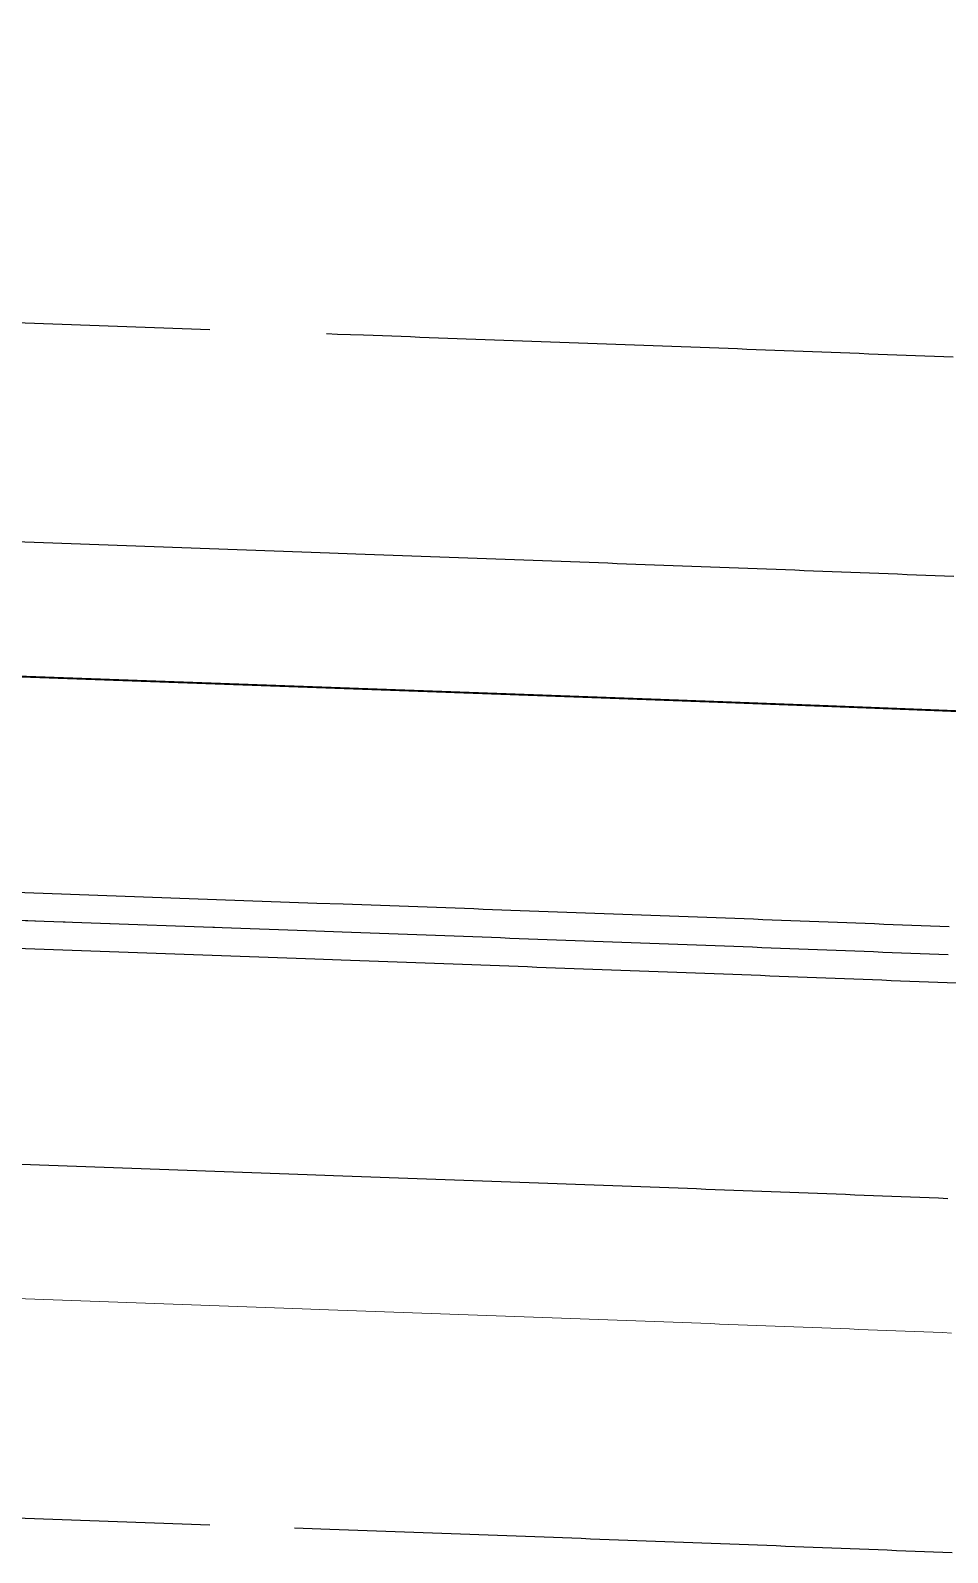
# Model space of a CAD drawing. Header units: inches. Extents: x -10 to 614265, y 0 to 1211110.
# Drawn here: x 612857.9 to 612907.1, y 1207533.6 to 1207615.2 of the extents above; entities that cross this region are included whole.
import ezdxf

# ---------------------------------------------------------------- set-up
doc = ezdxf.new("R2010")
doc.units = ezdxf.units.IN
doc.header["$MEASUREMENT"] = 0
for name, pattern in [('xref_bct2_tong the$0$1-1', [0.2, 0.1, -0.1]), ('xref_bct2_tong the$0$200423-khung GT$0$0-HIDDEN', [0.375, 0.25, -0.125]), ('xref_bct2_tong the$0$200423-khung GT$0$CENTER2', [1.125, 0.75, -0.125, 0.125, -0.125]), ('xref_bct2_tong the$0$200423-khung GT$0$DASHDOTX2', [2, 1, -0.5, 0, -0.5]), ('xref_bct2_tong the$0$200423-khung GT$0$HIDDEN', [0.375, 0.25, -0.125]), ('xref_bct2_tong the$0$ACAD_ISO02W100', [15, 12, -3]), ('xref_bct2_tong the$0$Dash', [6.35, 3.175, -3.175])]:
    doc.linetypes.add(name, pattern=pattern)
for name, color, linetype, lineweight in [('QH_Xref_TongThe$0$ QH_HTKT_HatchGTNB', 251, 'xref_bct2_tong the$0$ACAD_ISO02W100', 20), ('xref_bct2_tong the$0$200423-khung GT$0$0- le duong', 36, 'Continuous', 18), ('xref_bct2_tong the$0$200423-khung GT$0$0- long duong', 105, 'Continuous', 25), ('xref_bct2_tong the$0$200423-khung GT$0$0- tim duong', 1, 'xref_bct2_tong the$0$200423-khung GT$0$DASHDOTX2', 9), ('xref_bct2_tong the$0$200423-khung GT$0$2030 CGXD', 5, 'xref_bct2_tong the$0$200423-khung GT$0$HIDDEN', 25), ('xref_bct2_tong the$0$A-DETL-GENF', 92, 'Continuous', 9)]:
    doc.layers.add(name, color=color, linetype=linetype, lineweight=lineweight)
doc.layers.add('xref_bct2_tong the$0$CHI GIOI XAY DUNG', color=7, linetype='Continuous')
doc.layers.add('xref_bct2_tong the$0$GIAO THONG', color=8, linetype='Continuous')

# ---------------------------------------------------------------- blocks, each defined once
blk = doc.blocks.new('xref_bct2_tong the$0$fdgsdhsh')
at = {"layer": 'QH_Xref_TongThe$0$ QH_HTKT_HatchGTNB', "ltscale": 0.1, "const_width": 0.1}
blk.add_lwpolyline([(612907.623, 1207578.693), (612907.122, 1207578.713), (612906.621, 1207578.733), (612906.12, 1207578.753), (612905.619, 1207578.772), (612905.118, 1207578.792), (612904.617, 1207578.812), (612904.116, 1207578.832), (612903.615, 1207578.851), (612903.114, 1207578.871), (612902.613, 1207578.89), (612902.112, 1207578.91), (612901.611, 1207578.929), (612901.11, 1207578.948), (612900.61, 1207578.968), (612900.109, 1207578.987), (612899.608, 1207579.006), (612899.107, 1207579.025), (612898.607, 1207579.044), (612898.106, 1207579.063), (612897.605, 1207579.082), (612897.104, 1207579.101), (612896.604, 1207579.12), (612896.103, 1207579.139), (612895.602, 1207579.158), (612895.102, 1207579.177), (612894.601, 1207579.196), (612894.101, 1207579.215), (612893.6, 1207579.233), (612893.1, 1207579.252), (612892.599, 1207579.271), (612892.099, 1207579.289), (612891.598, 1207579.308), (612891.098, 1207579.326), (612890.598, 1207579.345), (612890.097, 1207579.363), (612889.597, 1207579.382), (612889.097, 1207579.4), (612888.596, 1207579.419), (612888.096, 1207579.437), (612887.596, 1207579.455), (612887.095, 1207579.474), (612886.595, 1207579.492), (612886.095, 1207579.51), (612885.595, 1207579.529), (612885.095, 1207579.547), (612884.595, 1207579.565), (612884.095, 1207579.583), (612883.594, 1207579.602), (612883.094, 1207579.62), (612882.594, 1207579.638), (612882.094, 1207579.656), (612881.594, 1207579.674), (612881.094, 1207579.692), (612880.595, 1207579.71), (612880.095, 1207579.729), (612879.595, 1207579.747), (612879.095, 1207579.765), (612878.595, 1207579.783), (612878.095, 1207579.801), (612877.595, 1207579.819), (612877.096, 1207579.837), (612876.596, 1207579.855), (612876.096, 1207579.873), (612875.597, 1207579.891), (612875.095, 1207579.909), (612873.692, 1207579.96), (612811.944, 1207582.19, -0.414182)], format="xyb", dxfattribs=at)
at = {"layer": 'xref_bct2_tong the$0$200423-khung GT$0$0- le duong'}
blk.add_lwpolyline([(612809.69, 1207548.95), (612872.49, 1207546.681), (612873.897, 1207546.631), (612874.395, 1207546.613), (612874.894, 1207546.595), (612875.394, 1207546.577), (612875.893, 1207546.559), (612876.393, 1207546.541), (612876.892, 1207546.523), (612877.392, 1207546.505), (612877.891, 1207546.486), (612878.391, 1207546.468), (612878.89, 1207546.45), (612879.389, 1207546.432), (612879.889, 1207546.414), (612880.388, 1207546.396), (612880.887, 1207546.378), (612881.386, 1207546.36), (612881.885, 1207546.342), (612882.384, 1207546.324), (612882.883, 1207546.305), (612883.382, 1207546.287), (612883.881, 1207546.269), (612884.38, 1207546.251), (612884.879, 1207546.233), (612885.378, 1207546.214), (612885.877, 1207546.196), (612886.376, 1207546.178), (612886.874, 1207546.159), (612887.373, 1207546.141), (612887.872, 1207546.123), (612888.37, 1207546.104), (612888.869, 1207546.086), (612889.368, 1207546.068), (612889.866, 1207546.049), (612890.365, 1207546.031), (612890.863, 1207546.012), (612891.361, 1207545.994), (612891.86, 1207545.975), (612892.358, 1207545.956), (612892.856, 1207545.938), (612893.355, 1207545.919), (612893.853, 1207545.9), (612894.351, 1207545.882), (612894.849, 1207545.863), (612895.347, 1207545.844), (612895.845, 1207545.825), (612896.343, 1207545.806), (612896.841, 1207545.787), (612897.339, 1207545.768), (612897.837, 1207545.749), (612898.335, 1207545.73), (612898.833, 1207545.711), (612899.331, 1207545.692), (612899.829, 1207545.673), (612900.326, 1207545.654), (612900.824, 1207545.635), (612901.322, 1207545.615), (612901.819, 1207545.596), (612902.317, 1207545.576), (612902.814, 1207545.557), (612903.312, 1207545.537), (612903.809, 1207545.518), (612904.307, 1207545.498), (612904.804, 1207545.479), (612905.301, 1207545.459), (612905.799, 1207545.439), (612906.296, 1207545.419), (612906.793, 1207545.399), (612907.29, 1207545.379)], dxfattribs=at)
at = {"layer": 'xref_bct2_tong the$0$200423-khung GT$0$0- long duong', "linetype": 'Continuous', "ltscale": 10}
for p, q in [((612664.798, 1207575.935), (612873.275, 1207568.417)), ((612664.689, 1207572.937), (612873.167, 1207565.419)), ((612873.275, 1207568.417), (612874.68, 1207568.367)), ((612874.68, 1207568.367), (612875.18, 1207568.349)), ((612875.18, 1207568.349), (612875.679, 1207568.331)), ((612875.679, 1207568.331), (612876.179, 1207568.313)), ((612876.179, 1207568.313), (612876.679, 1207568.295)), ((612876.679, 1207568.295), (612877.178, 1207568.276)), ((612877.178, 1207568.276), (612877.678, 1207568.258)), ((612877.678, 1207568.258), (612878.178, 1207568.24)), ((612878.178, 1207568.24), (612878.677, 1207568.222)), ((612878.677, 1207568.222), (612879.177, 1207568.204)), ((612879.177, 1207568.204), (612879.677, 1207568.186)), ((612879.677, 1207568.186), (612880.177, 1207568.168)), ((612880.177, 1207568.168), (612880.676, 1207568.15)), ((612880.676, 1207568.15), (612881.176, 1207568.132)), ((612881.176, 1207568.132), (612881.676, 1207568.114)), ((612881.676, 1207568.114), (612882.175, 1207568.095)), ((612882.175, 1207568.095), (612882.675, 1207568.077)), ((612882.675, 1207568.077), (612883.175, 1207568.059)), ((612883.175, 1207568.059), (612883.674, 1207568.041)), ((612883.674, 1207568.041), (612884.174, 1207568.023)), ((612884.174, 1207568.023), (612884.674, 1207568.005)), ((612884.674, 1207568.005), (612885.174, 1207567.986)), ((612885.174, 1207567.986), (612885.673, 1207567.968)), ((612885.673, 1207567.968), (612886.173, 1207567.95)), ((612886.173, 1207567.95), (612886.673, 1207567.931)), ((612886.673, 1207567.931), (612887.173, 1207567.913)), ((612887.173, 1207567.913), (612887.672, 1207567.895)), ((612887.672, 1207567.895), (612888.172, 1207567.876)), ((612888.172, 1207567.876), (612888.672, 1207567.858)), ((612888.672, 1207567.858), (612889.171, 1207567.84)), ((612889.171, 1207567.84), (612889.671, 1207567.821)), ((612889.671, 1207567.821), (612890.171, 1207567.803)), ((612890.171, 1207567.803), (612890.671, 1207567.784)), ((612890.671, 1207567.784), (612891.17, 1207567.766)), ((612891.17, 1207567.766), (612891.67, 1207567.747)), ((612891.67, 1207567.747), (612892.17, 1207567.729)), ((612892.17, 1207567.729), (612892.67, 1207567.71)), ((612892.67, 1207567.71), (612893.169, 1207567.691)), ((612893.169, 1207567.691), (612893.669, 1207567.673)), ((612893.669, 1207567.673), (612894.169, 1207567.654)), ((612894.169, 1207567.654), (612894.669, 1207567.635)), ((612894.669, 1207567.635), (612895.168, 1207567.616)), ((612895.168, 1207567.616), (612895.668, 1207567.597)), ((612895.668, 1207567.597), (612896.168, 1207567.579)), ((612896.168, 1207567.579), (612896.668, 1207567.56)), ((612896.668, 1207567.56), (612897.167, 1207567.541)), ((612897.167, 1207567.541), (612897.667, 1207567.522)), ((612897.667, 1207567.522), (612898.167, 1207567.503)), ((612898.167, 1207567.503), (612898.667, 1207567.484)), ((612898.667, 1207567.484), (612899.167, 1207567.465)), ((612899.167, 1207567.465), (612899.666, 1207567.445)), ((612899.666, 1207567.445), (612900.166, 1207567.426)), ((612900.166, 1207567.426), (612900.666, 1207567.407)), ((612900.666, 1207567.407), (612901.166, 1207567.388)), ((612901.166, 1207567.388), (612901.665, 1207567.368)), ((612901.665, 1207567.368), (612902.165, 1207567.349)), ((612902.165, 1207567.349), (612902.665, 1207567.329)), ((612902.665, 1207567.329), (612903.165, 1207567.31)), ((612903.165, 1207567.31), (612903.664, 1207567.29)), ((612903.664, 1207567.29), (612904.164, 1207567.271)), ((612904.164, 1207567.271), (612904.664, 1207567.251)), ((612904.664, 1207567.251), (612905.164, 1207567.231)), ((612905.164, 1207567.231), (612905.664, 1207567.212)), ((612905.664, 1207567.212), (612906.163, 1207567.192)), ((612906.163, 1207567.192), (612906.663, 1207567.172)), ((612906.663, 1207567.172), (612907.163, 1207567.152)), ((612873.167, 1207565.419), (612874.572, 1207565.369)), ((612874.572, 1207565.369), (612875.071, 1207565.351)), ((612875.071, 1207565.351), (612875.571, 1207565.333)), ((612875.571, 1207565.333), (612876.071, 1207565.315)), ((612876.071, 1207565.315), (612876.57, 1207565.296)), ((612876.57, 1207565.296), (612877.07, 1207565.278)), ((612877.07, 1207565.278), (612877.57, 1207565.26)), ((612877.57, 1207565.26), (612878.069, 1207565.242)), ((612878.069, 1207565.242), (612878.569, 1207565.224)), ((612878.569, 1207565.224), (612879.069, 1207565.206)), ((612879.069, 1207565.206), (612879.568, 1207565.188)), ((612879.568, 1207565.188), (612880.068, 1207565.17)), ((612880.068, 1207565.17), (612880.568, 1207565.152)), ((612880.568, 1207565.152), (612881.067, 1207565.134)), ((612881.067, 1207565.134), (612881.567, 1207565.116)), ((612881.567, 1207565.116), (612882.066, 1207565.097)), ((612882.066, 1207565.097), (612882.566, 1207565.079)), ((612882.566, 1207565.079), (612883.066, 1207565.061)), ((612883.066, 1207565.061), (612883.565, 1207565.043)), ((612883.565, 1207565.043), (612884.065, 1207565.025)), ((612884.065, 1207565.025), (612884.565, 1207565.007)), ((612884.565, 1207565.007), (612885.064, 1207564.988)), ((612885.064, 1207564.988), (612885.564, 1207564.97)), ((612885.564, 1207564.97), (612886.063, 1207564.952)), ((612886.063, 1207564.952), (612886.563, 1207564.933)), ((612886.563, 1207564.933), (612887.063, 1207564.915)), ((612887.063, 1207564.915), (612887.562, 1207564.897)), ((612887.562, 1207564.897), (612888.062, 1207564.878)), ((612888.062, 1207564.878), (612888.561, 1207564.86)), ((612888.561, 1207564.86), (612889.061, 1207564.842)), ((612889.061, 1207564.842), (612889.561, 1207564.823)), ((612889.561, 1207564.823), (612890.06, 1207564.805)), ((612890.06, 1207564.805), (612890.56, 1207564.786)), ((612890.56, 1207564.786), (612891.059, 1207564.768)), ((612891.059, 1207564.768), (612891.559, 1207564.749)), ((612891.559, 1207564.749), (612892.058, 1207564.731)), ((612892.058, 1207564.731), (612892.558, 1207564.712)), ((612892.558, 1207564.712), (612893.058, 1207564.693)), ((612893.058, 1207564.693), (612893.557, 1207564.675)), ((612893.557, 1207564.675), (612894.057, 1207564.656)), ((612894.057, 1207564.656), (612894.556, 1207564.637)), ((612894.556, 1207564.637), (612895.056, 1207564.618)), ((612895.056, 1207564.618), (612895.555, 1207564.6)), ((612895.555, 1207564.6), (612896.055, 1207564.581)), ((612896.055, 1207564.581), (612896.554, 1207564.562)), ((612896.554, 1207564.562), (612897.054, 1207564.543)), ((612897.054, 1207564.543), (612897.553, 1207564.524)), ((612897.553, 1207564.524), (612898.053, 1207564.505)), ((612898.053, 1207564.505), (612898.552, 1207564.486)), ((612898.552, 1207564.486), (612899.052, 1207564.467)), ((612899.052, 1207564.467), (612899.551, 1207564.448)), ((612899.551, 1207564.448), (612900.051, 1207564.428)), ((612900.051, 1207564.428), (612900.55, 1207564.409)), ((612900.55, 1207564.409), (612901.05, 1207564.39)), ((612901.05, 1207564.39), (612901.549, 1207564.371)), ((612901.549, 1207564.371), (612902.049, 1207564.351)), ((612902.049, 1207564.351), (612902.548, 1207564.332)), ((612902.548, 1207564.332), (612903.048, 1207564.312)), ((612903.048, 1207564.312), (612903.547, 1207564.293)), ((612903.547, 1207564.293), (612904.047, 1207564.273)), ((612904.047, 1207564.273), (612904.546, 1207564.253)), ((612904.546, 1207564.253), (612905.046, 1207564.234)), ((612905.046, 1207564.234), (612905.545, 1207564.214)), ((612905.545, 1207564.214), (612906.044, 1207564.194)), ((612906.044, 1207564.194), (612906.544, 1207564.174)), ((612906.544, 1207564.174), (612907.043, 1207564.154)), ((612907.043, 1207564.154), (612907.543, 1207564.134))]:
    blk.add_line(p, q, dxfattribs=at)
at = {"layer": 'xref_bct2_tong the$0$200423-khung GT$0$0- long duong', "color": 3, "linetype": 'Continuous', "ltscale": 10}
for p, q in [((612663.302, 1207574.5), (612873.221, 1207566.918)), ((612873.221, 1207566.918), (612874.626, 1207566.868)), ((612874.626, 1207566.868), (612875.126, 1207566.85)), ((612875.126, 1207566.85), (612875.625, 1207566.832)), ((612875.625, 1207566.832), (612876.125, 1207566.814)), ((612876.125, 1207566.814), (612876.625, 1207566.795)), ((612876.625, 1207566.795), (612877.124, 1207566.777)), ((612877.124, 1207566.777), (612877.624, 1207566.759)), ((612877.624, 1207566.759), (612878.124, 1207566.741)), ((612878.124, 1207566.741), (612878.623, 1207566.723)), ((612878.623, 1207566.723), (612879.123, 1207566.705)), ((612879.123, 1207566.705), (612879.623, 1207566.687)), ((612879.623, 1207566.687), (612880.122, 1207566.669)), ((612880.122, 1207566.669), (612880.622, 1207566.651)), ((612880.622, 1207566.651), (612881.122, 1207566.633)), ((612881.122, 1207566.633), (612881.621, 1207566.615)), ((612881.621, 1207566.615), (612882.121, 1207566.596)), ((612882.121, 1207566.596), (612882.621, 1207566.578)), ((612882.621, 1207566.578), (612883.12, 1207566.56)), ((612883.12, 1207566.56), (612883.62, 1207566.542)), ((612883.62, 1207566.542), (612884.12, 1207566.524)), ((612884.12, 1207566.524), (612884.619, 1207566.506)), ((612884.619, 1207566.506), (612885.119, 1207566.487)), ((612885.119, 1207566.487), (612885.619, 1207566.469)), ((612885.619, 1207566.469), (612886.118, 1207566.451)), ((612886.118, 1207566.451), (612886.618, 1207566.432)), ((612886.618, 1207566.432), (612887.118, 1207566.414)), ((612887.118, 1207566.414), (612887.617, 1207566.396)), ((612887.617, 1207566.396), (612888.117, 1207566.377)), ((612888.117, 1207566.377), (612888.617, 1207566.359)), ((612888.617, 1207566.359), (612889.116, 1207566.341)), ((612889.116, 1207566.341), (612889.616, 1207566.322)), ((612889.616, 1207566.322), (612890.116, 1207566.304)), ((612890.116, 1207566.304), (612890.615, 1207566.285)), ((612890.615, 1207566.285), (612891.115, 1207566.267)), ((612891.115, 1207566.267), (612891.615, 1207566.248)), ((612891.615, 1207566.248), (612892.114, 1207566.23)), ((612892.114, 1207566.23), (612892.614, 1207566.211)), ((612892.614, 1207566.211), (612893.113, 1207566.192)), ((612893.113, 1207566.192), (612893.613, 1207566.174)), ((612893.613, 1207566.174), (612894.113, 1207566.155)), ((612894.113, 1207566.155), (612894.612, 1207566.136)), ((612894.612, 1207566.136), (612895.112, 1207566.117)), ((612895.112, 1207566.117), (612895.612, 1207566.099)), ((612895.612, 1207566.099), (612896.111, 1207566.08)), ((612896.111, 1207566.08), (612896.611, 1207566.061)), ((612896.611, 1207566.061), (612897.111, 1207566.042)), ((612897.111, 1207566.042), (612897.61, 1207566.023)), ((612897.61, 1207566.023), (612898.11, 1207566.004)), ((612898.11, 1207566.004), (612898.61, 1207565.985)), ((612898.61, 1207565.985), (612899.109, 1207565.966)), ((612899.109, 1207565.966), (612899.609, 1207565.946)), ((612899.609, 1207565.946), (612900.108, 1207565.927)), ((612900.108, 1207565.927), (612900.608, 1207565.908)), ((612900.608, 1207565.908), (612901.108, 1207565.889)), ((612901.108, 1207565.889), (612901.607, 1207565.869)), ((612901.607, 1207565.869), (612902.107, 1207565.85)), ((612902.107, 1207565.85), (612902.607, 1207565.831)), ((612902.607, 1207565.831), (612903.106, 1207565.811)), ((612903.106, 1207565.811), (612903.606, 1207565.792)), ((612903.606, 1207565.792), (612904.105, 1207565.772)), ((612904.105, 1207565.772), (612904.605, 1207565.752)), ((612904.605, 1207565.752), (612905.105, 1207565.733)), ((612905.105, 1207565.733), (612905.604, 1207565.713)), ((612905.604, 1207565.713), (612906.104, 1207565.693)), ((612906.104, 1207565.693), (612906.604, 1207565.673)), ((612906.604, 1207565.673), (612907.103, 1207565.653))]:
    blk.add_line(p, q, dxfattribs=at)
at = {"layer": 'xref_bct2_tong the$0$200423-khung GT$0$0- long duong', "linetype": 'Continuous', "ltscale": 10}
blk.add_lwpolyline([(612810.418, 1207556.128), (612872.75, 1207553.877), (612874.156, 1207553.826), (612874.654, 1207553.808), (612875.154, 1207553.79), (612875.654, 1207553.772), (612876.153, 1207553.754), (612876.653, 1207553.736), (612877.153, 1207553.718), (612877.652, 1207553.7), (612878.152, 1207553.682), (612878.651, 1207553.664), (612879.15, 1207553.646), (612879.65, 1207553.628), (612880.149, 1207553.609), (612880.649, 1207553.591), (612881.148, 1207553.573), (612881.647, 1207553.555), (612882.147, 1207553.537), (612882.646, 1207553.519), (612883.145, 1207553.501), (612883.645, 1207553.482), (612884.144, 1207553.464), (612884.643, 1207553.446), (612885.142, 1207553.428), (612885.641, 1207553.409), (612886.14, 1207553.391), (612886.639, 1207553.373), (612887.139, 1207553.355), (612887.638, 1207553.336), (612888.137, 1207553.318), (612888.636, 1207553.3), (612889.135, 1207553.281), (612889.634, 1207553.263), (612890.132, 1207553.244), (612890.631, 1207553.226), (612891.13, 1207553.207), (612891.629, 1207553.189), (612892.128, 1207553.17), (612892.627, 1207553.151), (612893.126, 1207553.133), (612893.624, 1207553.114), (612894.123, 1207553.095), (612894.622, 1207553.077), (612895.12, 1207553.058), (612895.619, 1207553.039), (612896.118, 1207553.02), (612896.616, 1207553.001), (612897.115, 1207552.982), (612897.613, 1207552.963), (612898.112, 1207552.944), (612898.61, 1207552.925), (612899.109, 1207552.906), (612899.607, 1207552.887), (612900.106, 1207552.868), (612900.604, 1207552.848), (612901.103, 1207552.829), (612901.601, 1207552.81), (612902.099, 1207552.79), (612902.597, 1207552.771), (612903.096, 1207552.752), (612903.594, 1207552.732), (612904.092, 1207552.712), (612904.59, 1207552.693), (612905.089, 1207552.673), (612905.587, 1207552.653), (612906.085, 1207552.633), (612906.583, 1207552.614), (612907.081, 1207552.594)], dxfattribs=at)
at = {"layer": 'xref_bct2_tong the$0$200423-khung GT$0$0- tim duong', "linetype": 'xref_bct2_tong the$0$200423-khung GT$0$CENTER2', "ltscale": 15}
for p, q in [((612873.221, 1207566.918), (612874.626, 1207566.868)), ((612874.626, 1207566.868), (612875.126, 1207566.85)), ((612875.126, 1207566.85), (612875.625, 1207566.832)), ((612875.625, 1207566.832), (612876.125, 1207566.814)), ((612876.125, 1207566.814), (612876.625, 1207566.795)), ((612876.625, 1207566.795), (612877.124, 1207566.777)), ((612877.124, 1207566.777), (612877.624, 1207566.759)), ((612877.624, 1207566.759), (612878.124, 1207566.741)), ((612878.124, 1207566.741), (612878.623, 1207566.723)), ((612878.623, 1207566.723), (612879.123, 1207566.705)), ((612879.123, 1207566.705), (612879.623, 1207566.687)), ((612879.623, 1207566.687), (612880.122, 1207566.669)), ((612880.122, 1207566.669), (612880.622, 1207566.651)), ((612880.622, 1207566.651), (612881.122, 1207566.633)), ((612881.122, 1207566.633), (612881.621, 1207566.615)), ((612881.621, 1207566.615), (612882.121, 1207566.596)), ((612882.121, 1207566.596), (612882.621, 1207566.578)), ((612882.621, 1207566.578), (612883.12, 1207566.56)), ((612883.12, 1207566.56), (612883.62, 1207566.542)), ((612883.62, 1207566.542), (612884.12, 1207566.524)), ((612884.12, 1207566.524), (612884.619, 1207566.506)), ((612884.619, 1207566.506), (612885.119, 1207566.487)), ((612885.119, 1207566.487), (612885.619, 1207566.469)), ((612885.619, 1207566.469), (612886.118, 1207566.451)), ((612886.118, 1207566.451), (612886.618, 1207566.432)), ((612886.618, 1207566.432), (612887.118, 1207566.414)), ((612887.118, 1207566.414), (612887.617, 1207566.396)), ((612887.617, 1207566.396), (612888.117, 1207566.377)), ((612888.117, 1207566.377), (612888.617, 1207566.359)), ((612888.617, 1207566.359), (612889.116, 1207566.341)), ((612889.116, 1207566.341), (612889.616, 1207566.322)), ((612889.616, 1207566.322), (612890.116, 1207566.304)), ((612890.116, 1207566.304), (612890.615, 1207566.285)), ((612890.615, 1207566.285), (612891.115, 1207566.267)), ((612891.115, 1207566.267), (612891.615, 1207566.248)), ((612891.615, 1207566.248), (612892.114, 1207566.23)), ((612892.114, 1207566.23), (612892.614, 1207566.211)), ((612892.614, 1207566.211), (612893.113, 1207566.192)), ((612893.113, 1207566.192), (612893.613, 1207566.174)), ((612893.613, 1207566.174), (612894.113, 1207566.155)), ((612894.113, 1207566.155), (612894.612, 1207566.136)), ((612894.612, 1207566.136), (612895.112, 1207566.117)), ((612895.112, 1207566.117), (612895.612, 1207566.099)), ((612895.612, 1207566.099), (612896.111, 1207566.08)), ((612896.111, 1207566.08), (612896.611, 1207566.061)), ((612896.611, 1207566.061), (612897.111, 1207566.042)), ((612897.111, 1207566.042), (612897.61, 1207566.023)), ((612897.61, 1207566.023), (612898.11, 1207566.004)), ((612898.11, 1207566.004), (612898.61, 1207565.985)), ((612898.61, 1207565.985), (612899.109, 1207565.966)), ((612899.109, 1207565.966), (612899.609, 1207565.946)), ((612899.609, 1207565.946), (612900.108, 1207565.927)), ((612900.108, 1207565.927), (612900.608, 1207565.908)), ((612900.608, 1207565.908), (612901.108, 1207565.889)), ((612901.108, 1207565.889), (612901.607, 1207565.869)), ((612901.607, 1207565.869), (612902.107, 1207565.85)), ((612902.107, 1207565.85), (612902.607, 1207565.831)), ((612902.607, 1207565.831), (612903.106, 1207565.811)), ((612903.106, 1207565.811), (612903.606, 1207565.792)), ((612903.606, 1207565.792), (612904.105, 1207565.772)), ((612904.105, 1207565.772), (612904.605, 1207565.752)), ((612904.605, 1207565.752), (612905.105, 1207565.733)), ((612905.105, 1207565.733), (612905.604, 1207565.713)), ((612905.604, 1207565.713), (612906.104, 1207565.693)), ((612906.104, 1207565.693), (612906.604, 1207565.673)), ((612906.604, 1207565.673), (612907.103, 1207565.653))]:
    blk.add_line(p, q, dxfattribs=at)
at = {"layer": 'xref_bct2_tong the$0$200423-khung GT$0$2030 CGXD', "linetype": 'xref_bct2_tong the$0$200423-khung GT$0$0-HIDDEN', "ltscale": 50}
for p, q in [((612424.071, 1207615.162), (612874.376, 1207598.897)), ((612874.376, 1207598.897), (612875.777, 1207598.847)), ((612875.777, 1207598.847), (612876.28, 1207598.829)), ((612876.28, 1207598.829), (612876.78, 1207598.811)), ((612876.78, 1207598.811), (612877.28, 1207598.793)), ((612877.28, 1207598.793), (612877.78, 1207598.775)), ((612877.78, 1207598.775), (612878.28, 1207598.757)), ((612878.28, 1207598.757), (612878.78, 1207598.738)), ((612878.78, 1207598.738), (612879.28, 1207598.72)), ((612879.28, 1207598.72), (612879.78, 1207598.702)), ((612879.78, 1207598.702), (612880.28, 1207598.684)), ((612880.28, 1207598.684), (612880.78, 1207598.666)), ((612880.78, 1207598.666), (612881.28, 1207598.648)), ((612881.28, 1207598.648), (612881.781, 1207598.63)), ((612881.781, 1207598.63), (612882.281, 1207598.612)), ((612882.281, 1207598.612), (612882.782, 1207598.594)), ((612882.782, 1207598.594), (612883.282, 1207598.575)), ((612883.282, 1207598.575), (612883.783, 1207598.557)), ((612883.783, 1207598.557), (612884.283, 1207598.539)), ((612884.283, 1207598.539), (612884.784, 1207598.521)), ((612884.784, 1207598.521), (612885.284, 1207598.503)), ((612885.284, 1207598.503), (612885.785, 1207598.484)), ((612885.785, 1207598.484), (612886.286, 1207598.466)), ((612886.286, 1207598.466), (612886.787, 1207598.448)), ((612886.787, 1207598.448), (612887.288, 1207598.429)), ((612887.288, 1207598.429), (612887.789, 1207598.411)), ((612887.789, 1207598.411), (612888.29, 1207598.393)), ((612888.29, 1207598.393), (612888.791, 1207598.374)), ((612888.791, 1207598.374), (612889.292, 1207598.356)), ((612889.292, 1207598.356), (612889.793, 1207598.337)), ((612889.793, 1207598.337), (612890.295, 1207598.319)), ((612890.295, 1207598.319), (612890.796, 1207598.3)), ((612890.796, 1207598.3), (612891.298, 1207598.282)), ((612891.298, 1207598.282), (612891.799, 1207598.263)), ((612891.799, 1207598.263), (612892.3, 1207598.245)), ((612892.3, 1207598.245), (612892.802, 1207598.226)), ((612892.802, 1207598.226), (612893.304, 1207598.207)), ((612893.304, 1207598.207), (612893.805, 1207598.189)), ((612893.805, 1207598.189), (612894.307, 1207598.17)), ((612894.307, 1207598.17), (612894.809, 1207598.151)), ((612894.809, 1207598.151), (612895.311, 1207598.132)), ((612895.311, 1207598.132), (612895.813, 1207598.114)), ((612895.813, 1207598.114), (612896.315, 1207598.095)), ((612896.315, 1207598.095), (612896.817, 1207598.076)), ((612896.817, 1207598.076), (612897.319, 1207598.057)), ((612897.319, 1207598.057), (612897.821, 1207598.038)), ((612897.821, 1207598.038), (612898.323, 1207598.019)), ((612898.323, 1207598.019), (612898.825, 1207598)), ((612898.825, 1207598), (612899.328, 1207597.981)), ((612899.328, 1207597.981), (612899.83, 1207597.961)), ((612899.83, 1207597.961), (612900.332, 1207597.942)), ((612900.332, 1207597.942), (612900.835, 1207597.923)), ((612900.835, 1207597.923), (612901.337, 1207597.904)), ((612901.337, 1207597.904), (612901.84, 1207597.884)), ((612901.84, 1207597.884), (612902.343, 1207597.865)), ((612902.343, 1207597.865), (612902.845, 1207597.845)), ((612902.845, 1207597.845), (612903.348, 1207597.826)), ((612903.348, 1207597.826), (612903.851, 1207597.806)), ((612903.851, 1207597.806), (612904.354, 1207597.787)), ((612904.354, 1207597.787), (612904.857, 1207597.767)), ((612904.857, 1207597.767), (612905.36, 1207597.747)), ((612905.36, 1207597.747), (612905.863, 1207597.728)), ((612905.863, 1207597.728), (612906.366, 1207597.708)), ((612906.366, 1207597.708), (612906.869, 1207597.688)), ((612906.869, 1207597.688), (612907.372, 1207597.668)), ((612424.071, 1207551.12), (612872.066, 1207534.939)), ((612872.066, 1207534.939), (612873.475, 1207534.888)), ((612873.475, 1207534.888), (612873.971, 1207534.87)), ((612873.971, 1207534.87), (612874.47, 1207534.852)), ((612874.47, 1207534.852), (612874.97, 1207534.834)), ((612874.97, 1207534.834), (612875.469, 1207534.816)), ((612875.469, 1207534.816), (612875.969, 1207534.798)), ((612875.969, 1207534.798), (612876.468, 1207534.78)), ((612876.468, 1207534.78), (612876.967, 1207534.762)), ((612876.967, 1207534.762), (612877.467, 1207534.744)), ((612877.467, 1207534.744), (612877.966, 1207534.726)), ((612877.966, 1207534.726), (612878.465, 1207534.708)), ((612878.465, 1207534.708), (612878.964, 1207534.69)), ((612878.964, 1207534.69), (612879.463, 1207534.672)), ((612879.463, 1207534.672), (612879.962, 1207534.654)), ((612879.962, 1207534.654), (612880.461, 1207534.636)), ((612880.461, 1207534.636), (612880.96, 1207534.618)), ((612880.96, 1207534.618), (612881.459, 1207534.599)), ((612881.459, 1207534.599), (612881.957, 1207534.581)), ((612881.957, 1207534.581), (612882.456, 1207534.563)), ((612882.456, 1207534.563), (612882.955, 1207534.545)), ((612882.955, 1207534.545), (612883.453, 1207534.527)), ((612883.453, 1207534.527), (612883.952, 1207534.509)), ((612883.952, 1207534.509), (612884.45, 1207534.49)), ((612884.45, 1207534.49), (612884.949, 1207534.472)), ((612884.949, 1207534.472), (612885.447, 1207534.454)), ((612885.447, 1207534.454), (612885.945, 1207534.436)), ((612885.945, 1207534.436), (612886.443, 1207534.417)), ((612886.443, 1207534.417), (612886.942, 1207534.399)), ((612886.942, 1207534.399), (612887.44, 1207534.381)), ((612887.44, 1207534.381), (612887.938, 1207534.362)), ((612887.938, 1207534.362), (612888.436, 1207534.344)), ((612888.436, 1207534.344), (612888.934, 1207534.326)), ((612888.934, 1207534.326), (612889.431, 1207534.307)), ((612889.431, 1207534.307), (612889.929, 1207534.289)), ((612889.929, 1207534.289), (612890.427, 1207534.27)), ((612890.427, 1207534.27), (612890.925, 1207534.252)), ((612890.925, 1207534.252), (612891.422, 1207534.233)), ((612891.422, 1207534.233), (612891.92, 1207534.215)), ((612891.92, 1207534.215), (612892.417, 1207534.196)), ((612892.417, 1207534.196), (612892.915, 1207534.177)), ((612892.915, 1207534.177), (612893.412, 1207534.159)), ((612893.412, 1207534.159), (612893.91, 1207534.14)), ((612893.91, 1207534.14), (612894.407, 1207534.121)), ((612894.407, 1207534.121), (612894.904, 1207534.102)), ((612894.904, 1207534.102), (612895.401, 1207534.084)), ((612895.401, 1207534.084), (612895.898, 1207534.065)), ((612895.898, 1207534.065), (612896.395, 1207534.046)), ((612896.395, 1207534.046), (612896.892, 1207534.027)), ((612896.892, 1207534.027), (612897.389, 1207534.008)), ((612897.389, 1207534.008), (612897.886, 1207533.989)), ((612897.886, 1207533.989), (612898.383, 1207533.97)), ((612898.383, 1207533.97), (612898.88, 1207533.951)), ((612898.88, 1207533.951), (612899.376, 1207533.932)), ((612899.376, 1207533.932), (612899.873, 1207533.913)), ((612899.873, 1207533.913), (612900.369, 1207533.893)), ((612900.369, 1207533.893), (612900.866, 1207533.874)), ((612900.866, 1207533.874), (612901.362, 1207533.855)), ((612901.362, 1207533.855), (612901.859, 1207533.835)), ((612901.859, 1207533.835), (612902.355, 1207533.816)), ((612902.355, 1207533.816), (612902.851, 1207533.797)), ((612902.851, 1207533.797), (612903.347, 1207533.777)), ((612903.347, 1207533.777), (612903.844, 1207533.757)), ((612903.844, 1207533.757), (612904.34, 1207533.738)), ((612904.34, 1207533.738), (612904.836, 1207533.718)), ((612904.836, 1207533.718), (612905.332, 1207533.698)), ((612905.332, 1207533.698), (612905.828, 1207533.679)), ((612905.828, 1207533.679), (612906.323, 1207533.659)), ((612906.323, 1207533.659), (612906.819, 1207533.639)), ((612906.819, 1207533.639), (612907.315, 1207533.619))]:
    blk.add_line(p, q, dxfattribs=at)
at = {"layer": 'xref_bct2_tong the$0$A-DETL-GENF', "color": 0, "linetype": 'xref_bct2_tong the$0$1-1', "ltscale": 8}
blk.add_line((612424.071, 1207583.141), (612873.221, 1207566.918), dxfattribs=at)
at = {"layer": 'xref_bct2_tong the$0$GIAO THONG'}
blk.add_lwpolyline([(612907.408, 1207585.907), (612906.906, 1207585.927), (612906.405, 1207585.947), (612905.903, 1207585.967), (612905.401, 1207585.987), (612904.899, 1207586.006), (612904.397, 1207586.026), (612903.896, 1207586.046), (612903.394, 1207586.065), (612902.892, 1207586.085), (612902.391, 1207586.104), (612901.889, 1207586.124), (612901.388, 1207586.143), (612900.886, 1207586.162), (612900.385, 1207586.182), (612899.883, 1207586.201), (612899.382, 1207586.22), (612898.88, 1207586.239), (612898.379, 1207586.258), (612897.878, 1207586.277), (612897.377, 1207586.296), (612896.875, 1207586.315), (612896.374, 1207586.334), (612895.873, 1207586.353), (612895.372, 1207586.372), (612894.871, 1207586.391), (612894.37, 1207586.41), (612893.869, 1207586.428), (612893.368, 1207586.447), (612892.867, 1207586.466), (612892.366, 1207586.484), (612891.865, 1207586.503), (612891.364, 1207586.521), (612890.864, 1207586.54), (612890.363, 1207586.558), (612889.862, 1207586.577), (612889.361, 1207586.595), (612888.861, 1207586.614), (612888.36, 1207586.632), (612887.859, 1207586.651), (612887.359, 1207586.669), (612886.858, 1207586.687), (612886.358, 1207586.706), (612885.858, 1207586.724), (612885.357, 1207586.742), (612884.857, 1207586.76), (612884.356, 1207586.779), (612883.856, 1207586.797), (612883.356, 1207586.815), (612882.856, 1207586.833), (612882.355, 1207586.851), (612881.855, 1207586.87), (612881.355, 1207586.888), (612880.855, 1207586.906), (612880.355, 1207586.924), (612879.855, 1207586.942), (612879.355, 1207586.96), (612878.855, 1207586.978), (612878.355, 1207586.996), (612877.855, 1207587.014), (612877.356, 1207587.032), (612876.856, 1207587.05), (612876.356, 1207587.068), (612875.856, 1207587.086), (612875.354, 1207587.105), (612873.952, 1207587.155), (612811.618, 1207589.406)], dxfattribs=at)

msp = doc.modelspace()

# ---------------------------------------------------------------- block references
at = {"layer": 'xref_bct2_tong the$0$CHI GIOI XAY DUNG', "linetype": 'xref_bct2_tong the$0$Dash', "lineweight": 25, "ltscale": 0.2}
msp.add_blockref('xref_bct2_tong the$0$fdgsdhsh', (0, 0), dxfattribs=at)

doc.saveas('drawing.dxf')
